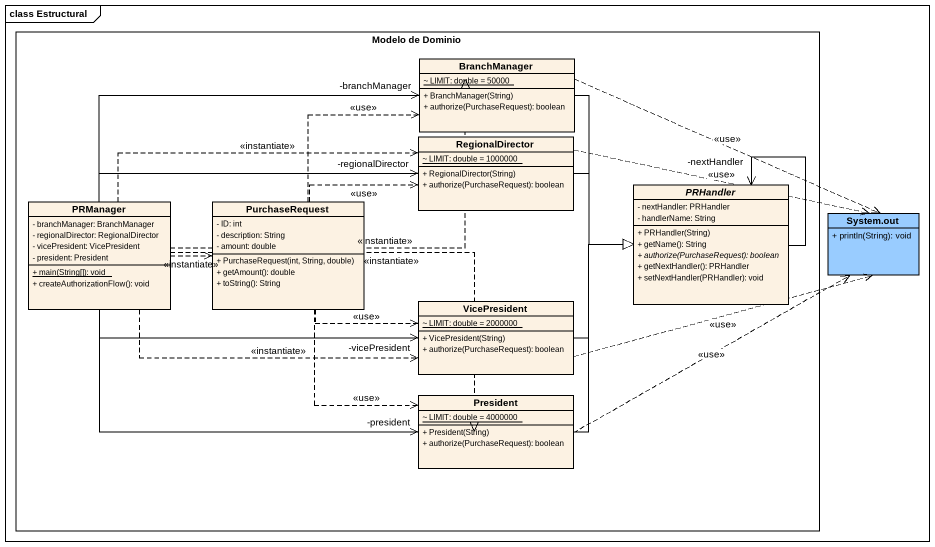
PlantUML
@startuml
mainframe class Estructural
hide circle
hide empty members
skinparam classAttributeIconSize 0
rectangle "Modelo de Dominio" as Modelo_de_Dominio {
  class BranchManager {
    {static} ~ LIMIT: double = 50000
    + BranchManager(String)
    + authorize(PurchaseRequest): boolean
  }
  class RegionalDirector {
    {static} ~ LIMIT: double = 1000000
    + RegionalDirector(String)
    + authorize(PurchaseRequest): boolean
  }
  class PRManager {
    - branchManager: BranchManager
    - regionalDirector: RegionalDirector
    - vicePresident: VicePresident
    - president: President
    {static} + main(String[]): void
    + createAuthorizationFlow(): void
  }
  class PurchaseRequest {
    - ID: int
    - description: String
    - amount: double
    + PurchaseRequest(int, String, double)
    + getAmount(): double
    + toString(): String
  }
  abstract class PRHandler {
    - nextHandler: PRHandler
    - handlerName: String
    + PRHandler(String)
    + getName(): String
    {abstract} + authorize(PurchaseRequest): boolean
    + getNextHandler(): PRHandler
    + setNextHandler(PRHandler): void
  }
  class VicePresident {
    {static} ~ LIMIT: double = 2000000
    + VicePresident(String)
    + authorize(PurchaseRequest): boolean
  }
  class President {
    {static} ~ LIMIT: double = 4000000
    + President(String)
    + authorize(PurchaseRequest): boolean
  }
}
class "System.out" as System_out #99CCFF {
  + println(String): void
}
BranchManager --|> PRHandler
BranchManager .right.> System_out : <<use>>
RegionalDirector -right-|> PRHandler
RegionalDirector .right.> System_out : <<use>>
PRManager -right-> "-branchManager" BranchManager
PRManager .right.> BranchManager : <<instantiate>>
PRManager -right-> "-regionalDirector" RegionalDirector
PRManager .right.> RegionalDirector : <<instantiate>>
PRManager .right.> PurchaseRequest : <<instantiate>>
PRManager -right-> "-vicePresident" VicePresident
PRManager .right.> VicePresident : <<instantiate>>
PRManager -right-> "-president" President
PRManager .right.> President : <<instantiate>>
PurchaseRequest .up.> BranchManager : <<use>>
PurchaseRequest .right.> RegionalDirector : <<use>>
PurchaseRequest .right.> VicePresident : <<use>>
PurchaseRequest ..> President : <<use>>
PRHandler --> "-nextHandler" PRHandler
VicePresident -right-|> PRHandler
VicePresident .right.> System_out : <<use>>
President -up-|> PRHandler
President .right.> System_out : <<use>>
@enduml
